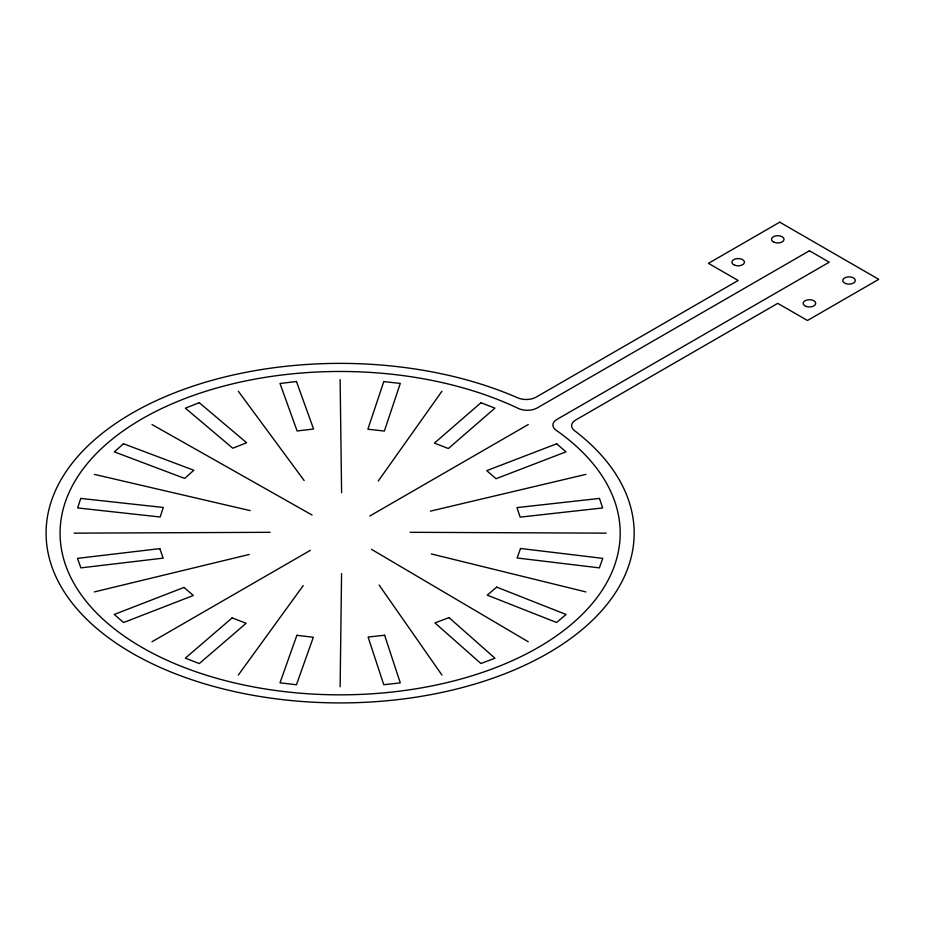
<?xml version="1.0" encoding="UTF-8"?>
<svg xmlns="http://www.w3.org/2000/svg" width="925" height="925" viewBox="0 0 925 925"><rect width="100%" height="100%" fill="white"/><g stroke="black" fill="none" stroke-linecap="round" stroke-linejoin="round"><path stroke-width="1.39" d="M340.123 686.755L341.579 573.581M378.267 481.023L441.942 391.24M238.315 675.053L303.238 585.583M152.001 641.765L310.418 550.306M369.827 516L528.244 424.54M94.338 591.931L249.311 554.445M430.426 511.132L585.918 474.375M74.081 533.147L270.112 532.314M410.145 532.303L606.176 533.147M94.338 474.375L250.189 510.623M431.316 553.936L585.918 591.931M152.001 424.54L312.083 515.04M371.503 549.346L528.244 641.765M238.315 391.24L304.128 480.503M379.146 585.074L441.942 675.053M340.123 379.551L341.603 492.724M80.764 498.425L77.631 507.952L160.164 516.994L163.297 507.467L80.764 498.425M383.783 381.586L367.873 429.212L384.372 431.05L400.282 383.424L383.783 381.586M296.867 635.313L279.998 682.823L296.451 684.778L313.321 637.256L296.867 635.313M520.521 548.49L517.098 557.983L599.354 567.869L602.776 558.365L520.521 548.49M123.511 443.757L114.318 451.874L184.653 478.41L193.845 470.282L123.511 443.757M480.942 402.757L434.403 443.133L448.394 448.509L494.933 408.122L480.942 402.757M232.163 617.888L185.347 658.161L199.291 663.572L246.119 623.288L232.163 617.888M496.702 587.121L487.232 595.133L556.596 622.49L566.077 614.478L496.702 587.121M779.74 222.185L708.446 263.336L738.15 280.483L536.118 397.137A14.002 8.082 0 0 1 517.757 397.854A294.046 169.772 0 0 0 52.922 496.737A294.046 169.772 0 0 0 403.208 698.965A294.046 169.772 0 0 0 574.46 430.599A14.002 8.082 0 0 1 575.72 419.996L777.763 303.354L807.467 320.501L878.75 279.338L779.74 222.185M809.444 250.767L537.205 407.937A14.002 8.082 0 0 1 518.393 408.457A280.044 161.678 0 0 0 67.456 496.286A280.044 161.678 0 0 0 403.971 690.582A280.044 161.678 0 0 0 556.11 430.229A14.002 8.082 0 0 1 557.012 419.372L829.239 262.191L809.444 250.767M199.257 402.699L185.382 408.179L232.776 448.22L246.651 442.751L199.257 402.699M183.994 587.433L114.237 614.454L123.603 622.513L193.36 595.48L183.994 587.433M556.677 443.78L486.735 470.64L496.031 478.722L565.984 451.851L556.677 443.78M449.018 617.611L434.947 622.907L480.896 663.514L494.967 658.207L449.018 617.611M296.451 381.516L279.998 383.493L297.11 430.981L313.563 429.003L296.451 381.516M159.817 548.629L77.503 558.365L80.88 567.869L163.182 558.133L159.817 548.629M599.469 498.425L516.971 507.605L520.151 517.133L602.649 507.952L599.469 498.425M384.615 635.244L368.104 637.048L383.771 684.708L400.282 682.893L384.615 635.244M806.288 306.499A6.302 3.642 0 0 0 815.746 303.354A6.302 3.642 0 0 0 806.288 300.197A6.302 3.642 0 0 0 806.288 306.499M734.623 265.209A6.302 3.642 0 0 0 744.44 262.457A6.302 3.642 0 0 0 735.398 258.919A6.302 3.642 0 0 0 734.623 265.209M774.225 242.338A6.302 3.642 0 0 0 784.042 239.587A6.302 3.642 0 0 0 775 236.06A6.302 3.642 0 0 0 774.225 242.338M845.901 283.64A6.302 3.642 0 0 0 855.347 280.483A6.302 3.642 0 0 0 845.901 277.338A6.302 3.642 0 0 0 845.901 283.64"/></g></svg>
